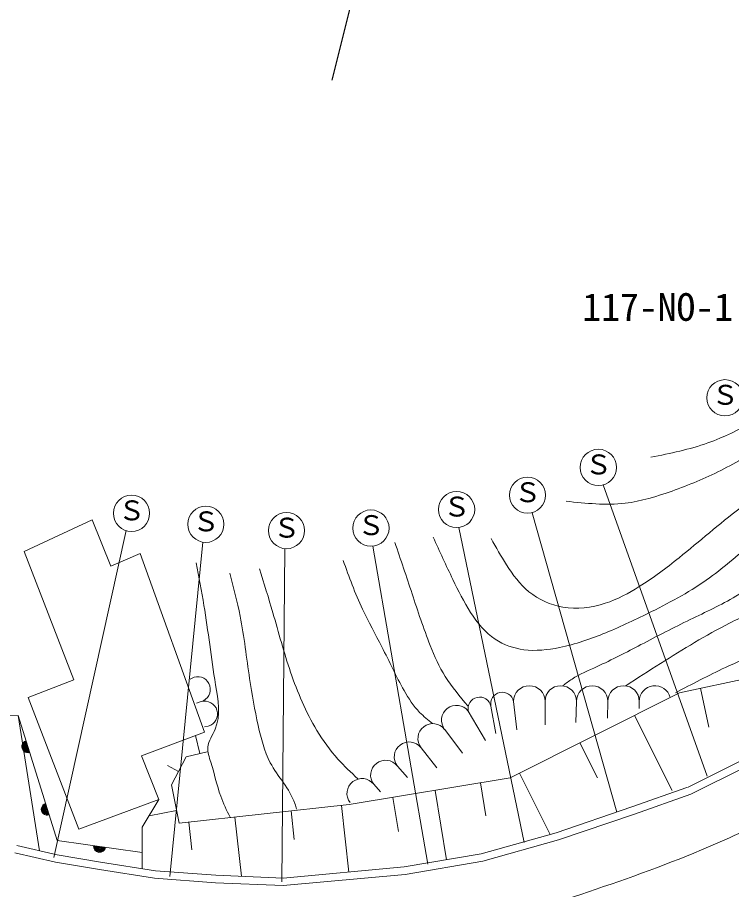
# Model space of a CAD drawing. Units: millimetres, scale not verified. Extents: x 40000 to 680000, y 20000 to 380000.
# Drawn here: x 400902 to 448176, y 257956 to 315694 of the extents above; entities that cross this region are included whole.
import ezdxf
from ezdxf.enums import TextEntityAlignment as Align

# ---------------------------------------------------------------- set-up
doc = ezdxf.new("R2010")
doc.units = ezdxf.units.MM
doc.header["$LTSCALE"] = 1000
for name, color, linetype, lineweight in [('M-BGD', 7, 'Continuous', 13), ('M-BMK', 2, 'Continuous', 13), ('M-BMK-SRVR', 3, 'Continuous', 13), ('M-STR-HTXT', 7, 'Continuous', 13), ('M-STR-STRC', 7, 'Continuous', 13)]:
    doc.layers.add(name, color=color, linetype=linetype, lineweight=lineweight)
doc.styles.add('ＭＳ ゴシック', font='')
doc.styles.get('ＭＳ ゴシック').set_extended_font_data('MS Gothic')

msp = doc.modelspace()

# ---------------------------------------------------------------- linework, layer by layer
at = {"layer": 'M-BGD'}
for p, q in [((401353, 280346), (405838, 282423)), ((405838, 282423), (407077, 279369)), ((404645, 271841), (401353, 280346)), ((407077, 279369), (409032, 280207)), ((409032, 280207), (413283, 268386)), ((444732, 270987), (452347, 272601)), ((412595, 272015), (412347, 271892)), ((401622, 270663), (404645, 271841)), ((433529, 265348), (444732, 270987)), ((446669, 268705), (446123, 271282)), ((404959, 261947), (401622, 270663)), ((413065, 270397), (412760, 270302)), ((433750, 270411), (433968, 268537)), ((435829, 270411), (435836, 268866)), ((437909, 270411), (437869, 269007)), ((439988, 270411), (439960, 269312)), ((442068, 270411), (442063, 269946)), ((430749, 269768), (431877, 267820)), ((432249, 270090), (432570, 268278)), ((398930, 269439), (400945, 269487)), ((400945, 269487), (402369, 260522)), ((400945, 269487), (403528, 261208)), ((444242, 264519), (441743, 269483)), ((413536, 268778), (413286, 268723)), ((429184, 268557), (430373, 266986)), ((413283, 268386), (409121, 266815)), ((412685, 268160), (412972, 266958)), ((427619, 267346), (428672, 266018)), ((439309, 265346), (438140, 267669)), ((409121, 266815), (410260, 263910)), ((412078, 266745), (413455, 267073)), ((411094, 264892), (412078, 266745)), ((448835, 266504), (445257, 264722)), ((410832, 266168), (411565, 265779)), ((426054, 266135), (426734, 265365)), ((436176, 261607), (434139, 265654)), ((449069, 266062), (445479, 264274)), ((422858, 263582), (433529, 265348)), ((431913, 262845), (431553, 265021)), ((411602, 262351), (411094, 264892)), ((424489, 264923), (424943, 264415)), ((429309, 259926), (428548, 264523)), ((441576, 263424), (445214, 264711)), ((410260, 263910), (404959, 261947)), ((410260, 263910), (409167, 262082)), ((426125, 261809), (425752, 264061)), ((441752, 262955), (445477, 264276)), ((411602, 262351), (422858, 263582)), ((422845, 259117), (422363, 263528)), ((436567, 261718), (441576, 263424)), ((409616, 262832), (411433, 263196)), ((415727, 258837), (415299, 262755)), ((419229, 261273), (419022, 263162)), ((436716, 261240), (441752, 262955)), ((412440, 260594), (412241, 262421)), ((409148, 260411), (409167, 262082)), ((431597, 260313), (436567, 261718)), ((403528, 261208), (409148, 260411)), ((431707, 259825), (436716, 261240)), ((400859, 260874), (403521, 260253)), ((409148, 260411), (409155, 259344)), ((400725, 260392), (403423, 259763)), ((403521, 260253), (406406, 259772)), ((426497, 259450), (431597, 260313)), ((426561, 258953), (431707, 259825)), ((403423, 259763), (406327, 259279)), ((406327, 259279), (409982, 258708)), ((406406, 259772), (410039, 259206)), ((418491, 258719), (426497, 259450)), ((409982, 258708), (414011, 258409)), ((410039, 259206), (414040, 258908)), ((414040, 258908), (418491, 258719)), ((418503, 258218), (426561, 258953)), ((414011, 258409), (418503, 258218))]:
    msp.add_line(p, q, dxfattribs=at)
for centre, radius, start, end in [((412830, 271206), 843, 286.22019, 106.22019), ((434790, 270411), 1040, 0, 180), ((436869, 270411), 1040, 0, 180), ((438949, 270411), 1040, 0, 180), ((441028, 270411), 1040, 0, 180), ((443108, 270411), 1040, 14.71929, 180), ((433000, 270251), 767, 12.09476, 192.09476), ((413301, 269587), 843, 286.22019, 106.22019), ((431499, 269929), 767, 12.09476, 192.09476), ((429966, 269163), 990, 37.73889, 217.73889), ((428401, 267951), 990, 37.73889, 217.73889), ((401591, 267417), 400, 107.32409, 287.32409), ((401591, 267417), 400, 107.32409, 287.32409), ((401591, 267417), 350, 107.32409, 287.32409), ((401591, 267417), 300, 107.32409, 287.32409), ((401591, 267417), 250, 107.32409, 287.32409), ((401591, 267417), 200, 107.32409, 287.32409), ((401591, 267417), 150, 107.32409, 287.32409), ((401591, 267417), 100, 107.32409, 287.32409), ((401591, 267417), 50, 107.32409, 287.32409), ((426836, 266740), 990, 37.73889, 217.73889), ((425271, 265529), 990, 37.73889, 217.73889), ((423706, 264318), 990, 37.73889, 217.73889), ((402882, 263278), 400, 107.32409, 287.32409), ((402882, 263278), 400, 107.32409, 287.32409), ((402882, 263278), 350, 107.32409, 287.32409), ((402882, 263278), 300, 107.32409, 287.32409), ((402882, 263278), 250, 107.32409, 287.32409), ((402882, 263278), 200, 107.32409, 287.32409), ((402882, 263278), 150, 107.32409, 287.32409), ((402882, 263278), 100, 107.32409, 287.32409), ((402882, 263278), 50, 107.32409, 287.32409), ((406338, 260809), 400, 171.9241, 351.9241), ((406338, 260809), 400, 171.9241, 351.9241), ((406338, 260809), 350, 171.9241, 351.9241), ((406338, 260809), 300, 171.9241, 351.9241), ((406338, 260809), 250, 171.9241, 351.9241), ((406338, 260809), 200, 171.9241, 351.9241), ((406338, 260809), 150, 171.9241, 351.9241), ((406338, 260809), 100, 171.9241, 351.9241), ((406338, 260809), 50, 171.9241, 351.9241)]:
    msp.add_arc(centre, radius, start, end, dxfattribs=at)
for points, knots in [([(516550, 331625), (515010, 330241), (513471, 328857), (511836, 327596), (510421, 326503), (508934, 325503), (507464, 324478), (503570, 321764), (499795, 318880), (495793, 316343), (494113, 315277), (492393, 314273), (490699, 313225), (489502, 312485), (488318, 311724), (487201, 310868), (486175, 310082), (485205, 309216), (484312, 308283), (482895, 306802), (481669, 305151), (480358, 303569), (479264, 302248), (478111, 300976), (477127, 299577), (476270, 298360), (475542, 297048), (474656, 295852), (473861, 294778), (472938, 293799), (471995, 292848), (471122, 291969), (470232, 291115), (469334, 290263), (468473, 289447), (467606, 288634), (466672, 287906), (465521, 287009), (464268, 286243), (463023, 285473), (461879, 284766), (460742, 284055), (459601, 283344), (458056, 282381), (456505, 281418), (455039, 280341), (454392, 279866), (453762, 279368), (453139, 278858), (452346, 278210), (451565, 277541), (450705, 276996), (449861, 276460), (448941, 276044), (448044, 275589), (446471, 274790), (444969, 273871), (443482, 272928), (442713, 272439), (441947, 271945), (441182, 271450)], [0, 0, 0, 0, 1, 1, 1, 2, 2, 2, 3, 3, 3, 4, 4, 4, 5, 5, 5, 6, 6, 6, 7, 7, 7, 8, 8, 8, 9, 9, 9, 10, 10, 10, 11, 11, 11, 12, 12, 12, 13, 13, 13, 14, 14, 14, 15, 15, 15, 16, 16, 16, 17, 17, 17, 18, 18, 18, 19, 19, 19, 20, 20, 20, 20]), ([(509301, 329737), (508503, 328889), (507704, 328040), (506808, 327311), (505718, 326424), (504482, 325714), (503338, 324886), (502036, 323943), (500852, 322846), (499565, 321887), (498470, 321071), (497301, 320355), (496163, 319597), (494222, 318304), (492368, 316891), (490435, 315588), (488878, 314537), (487269, 313559), (485753, 312454), (484177, 311307), (482702, 310024), (481288, 308670), (479594, 307048), (477990, 305326), (476620, 303435), (475436, 301801), (474428, 300041), (473348, 298331), (472566, 297092), (471746, 295880), (470862, 294710), (470071, 293665), (469228, 292653), (468288, 291744), (467330, 290818), (466272, 289998), (465191, 289214), (463814, 288215), (462401, 287275), (460959, 286378), (459445, 285436), (457899, 284542), (456422, 283542), (455194, 282711), (454013, 281806), (452888, 280838), (452086, 280147), (451312, 279425), (450483, 278767), (449840, 278257), (449164, 277786), (448457, 277369), (447483, 276794), (446451, 276323), (445433, 275828), (444338, 275296), (443258, 274736), (442180, 274173), (441219, 273672), (440261, 273169), (439270, 272718), (438706, 272462), (438133, 272223), (437615, 271891), (437408, 271758), (437209, 271610), (437011, 271462)], [0, 0, 0, 0, 1, 1, 1, 2, 2, 2, 3, 3, 3, 4, 4, 4, 5, 5, 5, 6, 6, 6, 7, 7, 7, 8, 8, 8, 9, 9, 9, 10, 10, 10, 11, 11, 11, 12, 12, 12, 13, 13, 13, 14, 14, 14, 15, 15, 15, 16, 16, 16, 17, 17, 17, 18, 18, 18, 19, 19, 19, 20, 20, 20, 21, 21, 21, 22, 22, 22, 22]), ([(428420, 281282), (428851, 280345), (429281, 279408), (429727, 278481), (430084, 277739), (430450, 277003), (430902, 276303), (431343, 275619), (431865, 274970), (432536, 274525), (433096, 274154), (433758, 273926), (434428, 273837), (435212, 273734), (436006, 273821), (436779, 273981), (437835, 274198), (438853, 274550), (439846, 274955), (440879, 275377), (441885, 275858), (442885, 276360), (444212, 277027), (445527, 277732), (446726, 278596), (447776, 279352), (448737, 280231), (449736, 281061), (451949, 282901), (454349, 284507), (456845, 285935), (457871, 286521), (458913, 287077), (459941, 287655), (460934, 288212), (461914, 288789), (462894, 289375), (464043, 290062), (465193, 290762), (466219, 291611), (467263, 292474), (468179, 293492), (469057, 294535), (469797, 295414), (470510, 296310), (471150, 297258), (471813, 298239), (472398, 299274), (472899, 300354), (473533, 301721), (474033, 303160), (474819, 304425), (475521, 305552), (476449, 306541), (477342, 307549), (478380, 308721), (479369, 309920), (480467, 311018), (481490, 312041), (482608, 312976), (483763, 313856), (485256, 314993), (486811, 316040), (488379, 317066), (489640, 317893), (490909, 318707), (492191, 319503), (493462, 320293), (494746, 321065), (495975, 321911), (496943, 322578), (497877, 323290), (498842, 323975), (499589, 324506), (500356, 325021), (500992, 325666), (501447, 326128), (501836, 326657), (502225, 327186)], [0, 0, 0, 0, 1, 1, 1, 2, 2, 2, 3, 3, 3, 4, 4, 4, 5, 5, 5, 6, 6, 6, 7, 7, 7, 8, 8, 8, 9, 9, 9, 10, 10, 10, 11, 11, 11, 12, 12, 12, 13, 13, 13, 14, 14, 14, 15, 15, 15, 16, 16, 16, 17, 17, 17, 18, 18, 18, 19, 19, 19, 20, 20, 20, 21, 21, 21, 22, 22, 22, 23, 23, 23, 24, 24, 24, 25, 25, 25, 26, 26, 26, 26]), ([(493026, 312215), (491789, 311465), (490552, 310715), (489442, 309804), (488637, 309143), (487898, 308397), (487097, 307727), (486524, 307248), (485920, 306807), (485355, 306320), (484536, 305614), (483800, 304812), (483111, 303975), (482166, 302829), (481310, 301619), (480431, 300425), (479567, 299251), (478682, 298092), (477785, 296941), (476503, 295296), (475197, 293667), (473799, 292118), (472502, 290681), (471125, 289312), (469646, 288065), (468101, 286763), (466445, 285594), (464789, 284447), (463249, 283381), (461708, 282334), (460099, 281332), (458560, 280374), (456959, 279458), (455778, 278117), (455350, 277631), (454978, 277089), (454539, 276609), (453846, 275852), (452989, 275250), (452094, 274733), (450702, 273930), (449218, 273335), (447773, 272657), (446652, 272131), (445555, 271557), (444457, 270982)], [0, 0, 0, 0, 1, 1, 1, 2, 2, 2, 3, 3, 3, 4, 4, 4, 5, 5, 5, 6, 6, 6, 7, 7, 7, 8, 8, 8, 9, 9, 9, 10, 10, 10, 11, 11, 11, 12, 12, 12, 13, 13, 13, 14, 14, 14, 15, 15, 15, 15]), ([(474228, 305711), (473741, 305179), (473255, 304648), (472868, 304054), (472197, 303022), (471827, 301800), (471254, 300698), (470747, 299721), (470080, 298838), (469385, 297979), (468555, 296954), (467684, 295964), (466709, 295090), (465572, 294072), (464295, 293213), (463013, 292371), (461518, 291390), (460016, 290434), (458510, 289483), (456688, 288331), (454861, 287186), (453030, 286042), (451573, 285131), (450113, 284221), (448739, 283195), (447353, 282161), (446054, 281010), (444703, 279924), (443857, 279244), (442990, 278590), (442069, 278013), (441360, 277568), (440618, 277170), (439818, 276908), (438920, 276615), (437948, 276493), (437014, 276653), (436194, 276794), (435402, 277151), (434763, 277673), (434162, 278164), (433695, 278800), (433276, 279457), (432912, 280028), (432584, 280613), (432256, 281199)], [0, 0, 0, 0, 1, 1, 1, 2, 2, 2, 3, 3, 3, 4, 4, 4, 5, 5, 5, 6, 6, 6, 7, 7, 7, 8, 8, 8, 9, 9, 9, 10, 10, 10, 11, 11, 11, 12, 12, 12, 13, 13, 13, 14, 14, 14, 15, 15, 15, 15]), ([(471764, 304479), (471217, 303734), (470670, 302989), (470150, 302227), (469512, 301293), (468915, 300334), (468238, 299423), (467704, 298705), (467120, 298018), (466454, 297427), (465750, 296802), (464953, 296285), (464160, 295770), (462950, 294984), (461745, 294203), (460506, 293476), (459064, 292629), (457575, 291856), (456131, 291012), (454253, 289914), (452450, 288695), (450608, 287529), (449583, 286879), (448545, 286246), (447465, 285702), (446424, 285178), (445343, 284737), (444236, 284342), (443223, 283982), (442188, 283660), (441135, 283535), (439850, 283383), (438538, 283523), (437227, 283663)], [0, 0, 0, 0, 1, 1, 1, 2, 2, 2, 3, 3, 3, 4, 4, 4, 5, 5, 5, 6, 6, 6, 7, 7, 7, 8, 8, 8, 9, 9, 9, 10, 10, 10, 11, 11, 11, 11]), ([(442841, 286580), (444118, 286835), (445395, 287090), (446604, 287521), (448728, 288279), (450642, 289580), (452592, 290772), (454347, 291844), (456131, 292827), (457895, 293851), (459875, 295000), (461829, 296201), (463712, 297529), (464992, 298432), (466239, 299393), (467304, 300523), (468221, 301495), (469003, 302591), (469785, 303688)], [0, 0, 0, 0, 1, 1, 1, 2, 2, 2, 3, 3, 3, 4, 4, 4, 5, 5, 5, 6, 6, 6, 6]), ([(425888, 280936), (426271, 279805), (426655, 278673), (427029, 277540), (427408, 276393), (427778, 275243), (428228, 274116), (428510, 273407), (428825, 272706), (429226, 272062), (429659, 271368), (430192, 270739), (430726, 270111)], [0, 0, 0, 0, 1, 1, 1, 2, 2, 2, 3, 3, 3, 4, 4, 4, 4]), ([(414975, 262745), (414753, 263203), (414532, 263661), (414361, 264130), (414094, 264857), (413947, 265610), (413704, 266384), (413599, 266720), (413476, 267059), (413505, 267383), (413541, 267793), (413821, 268177), (413990, 268581), (414373, 269500), (414180, 270523), (414018, 271520), (413725, 273320), (413532, 275036), (413248, 276770), (413094, 277708), (412914, 278651), (412734, 279595)], [0, 0, 0, 0, 1, 1, 1, 2, 2, 2, 3, 3, 3, 4, 4, 4, 5, 5, 5, 6, 6, 6, 7, 7, 7, 7]), ([(422462, 279751), (422855, 278662), (423248, 277573), (423739, 276528), (424138, 275678), (424603, 274858), (425029, 274021), (425520, 273057), (425960, 272070), (426501, 271124), (426796, 270610), (427120, 270108), (427528, 269687), (427788, 269418), (428082, 269183), (428376, 268948)], [0, 0, 0, 0, 1, 1, 1, 2, 2, 2, 3, 3, 3, 4, 4, 4, 5, 5, 5, 5]), ([(414960, 278910), (415208, 277963), (415455, 277016), (415645, 276057), (415914, 274689), (416066, 273297), (416272, 271919), (416429, 270879), (416617, 269846), (416843, 268809), (417028, 267963), (417238, 267113), (417642, 266355), (418137, 265427), (418922, 264636), (419268, 263645), (419311, 263523), (419347, 263399), (419382, 263274)], [0, 0, 0, 0, 1, 1, 1, 2, 2, 2, 3, 3, 3, 4, 4, 4, 5, 5, 5, 6, 6, 6, 6]), ([(416929, 279195), (417230, 278227), (417531, 277259), (417813, 276285), (418194, 274970), (418540, 273645), (418983, 272347), (419438, 271012), (419995, 269705), (420723, 268495), (421132, 267817), (421593, 267170), (422122, 266584), (422531, 266129), (422981, 265712), (423430, 265294)], [0, 0, 0, 0, 1, 1, 1, 2, 2, 2, 3, 3, 3, 4, 4, 4, 5, 5, 5, 5])]:
    msp.add_open_spline(points, degree=3, knots=knots, dxfattribs=at)
at = {"layer": 'M-BMK'}
msp.add_open_spline([(474421, 276944), (470353, 274408), (466286, 271872), (462148, 269456), (459817, 268094), (457464, 266771), (455162, 265358), (453802, 264524), (452460, 263659), (451064, 262890), (449488, 262020), (447844, 261271), (446179, 260578), (443558, 259487), (440887, 258534), (438195, 257637), (435650, 256788), (433086, 255990), (430473, 255378), (428414, 254896), (426324, 254529), (424222, 254327), (421278, 254044), (418309, 254084), (415344, 254222), (411089, 254421), (406842, 254824), (402685, 255693), (400432, 256164), (398206, 256772), (396014, 257479), (393863, 258173), (391744, 258963), (389664, 259841), (388258, 260435), (386869, 261068), (385480, 261702)], degree=3, knots=[0, 0, 0, 0, 1, 1, 1, 2, 2, 2, 3, 3, 3, 4, 4, 4, 5, 5, 5, 6, 6, 6, 7, 7, 7, 8, 8, 8, 9, 9, 9, 10, 10, 10, 11, 11, 11, 12, 12, 12, 12], dxfattribs=at)
at = {"layer": 'M-BMK-SRVR', "lineweight": 25}
msp.add_line((421742, 311537), (427790, 335794), dxfattribs=at)
at = {"layer": 'M-STR-HTXT'}
for p, q in [((446558, 265468), (439674, 284747)), ((440572, 263075), (434979, 282907)), ((434438, 261069), (430132, 281927)), ((403316, 260089), (408102, 281718)), ((410991, 258813), (413179, 280954)), ((428069, 259647), (424432, 280694)), ((418401, 258470), (418610, 280524))]:
    msp.add_line(p, q, dxfattribs=at)
for centre in [(447741, 290515), (439358, 285905), (434668, 284066), (429974, 283116), (408455, 282865), (413373, 282138), (418713, 281719), (424302, 281887)]:
    msp.add_circle(centre, 1200, dxfattribs=at)

# ---------------------------------------------------------------- texts
at = {"layer": 'M-STR-HTXT', "style": 'ＭＳ ゴシック'}
for p in [(446851, 289654), (438468, 285044), (433778, 283205), (407565, 282004), (429084, 282255), (412483, 281277), (417823, 280858), (423412, 281026)]:
    msp.add_text('Ｓ', height=1320, dxfattribs=at).set_placement(p, align=Align.BOTTOM_LEFT)
at = {"layer": 'M-STR-STRC', "style": 'ＭＳ ゴシック'}
msp.add_text('117-NO-1', height=1833, dxfattribs=at).set_placement((438297, 295057), align=Align.BOTTOM_LEFT)

doc.saveas('drawing.dxf')
